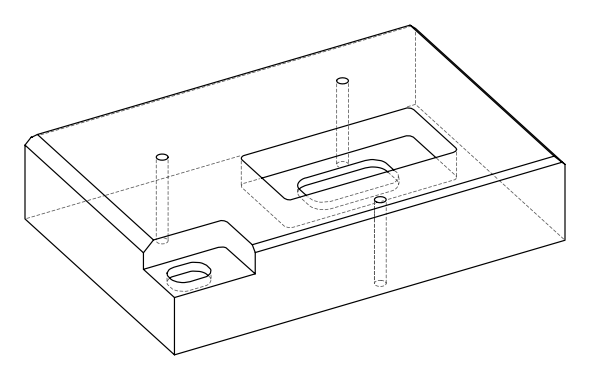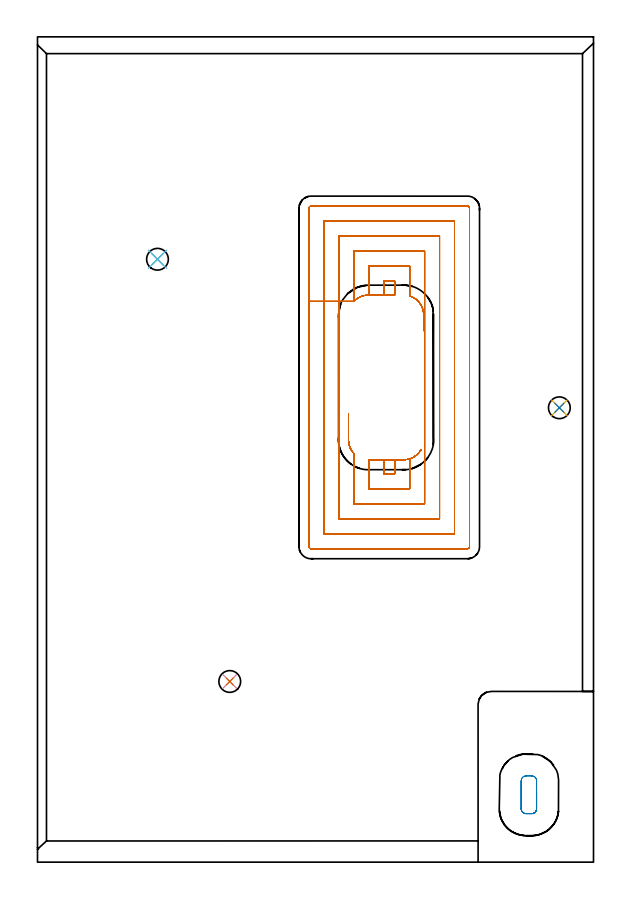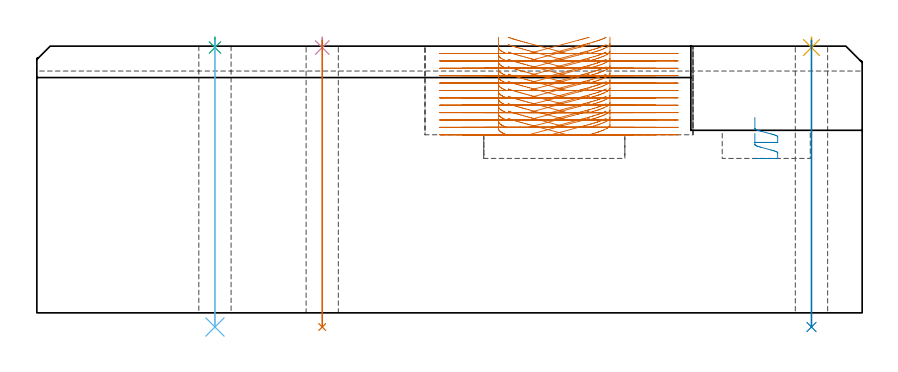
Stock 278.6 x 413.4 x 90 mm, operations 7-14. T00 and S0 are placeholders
(PLAN: 14 operations, 6 tool changes, 101 min)
(1 AREA_MILL | FG_CHAMFER_SURFACE | UGT0205_001 | 5.36 min | 5007 mm3)
(2 AREA_MILL_1 | FG_CHAMFER_SURFACE_1 | UGT0205_001 | 7.27 min | 12730 mm3)
(3 AREA_MILL_2 | FG_CHAMFER_SURFACE_2 | UGT0205_001 | 6.85 min | 9745 mm3)
(4 AREA_MILL_3 | FG_CHAMFER_SURFACE_3 | UGT0205_001 | 6.56 min | 4020 mm3)
(5 MILL_CORNER_NOTCH_RECTANGULAR | CORNER_NOTCH_RECTANGULAR | NXT0201_013 | Follow Part, ap 2.5, ae 75% | 20.86 min | 139707 mm3)
(6 MILL_RECTANGULAR_POCKET | POCKET_RECTANGULAR_STRAIGHT | UGT0201_105 | Follow Part, ap 5.5, ae 75% | 5.15 min | 159506 mm3)
(7 MILL_RECTANGULAR_POCKET_1 | POCKET_RECTANGULAR_STRAIGHT_1 | NXT0201_013 | Follow Part, ap 2.5, ae 75% | 47.19 min | 364197 mm3)
(8 MILL_RECTANGULAR_POCKET_2 | POCKET_RECTANGULAR_STRAIGHT_2 | UGT0201_105 | Follow Part, ap 5.5, ae 75% | 0.47 min | 10042 mm3)
(9 SPOT_DRILL | STEP1HOLE | NXT0321_9005460120000 | 0.03 min | 26 mm3)
(10 SPOT_DRILL_1 | STEP1HOLE_1 | NXT0321_9005460120000 | 0.03 min | 25 mm3)
(11 SPOT_DRILL_2 | STEP1HOLE_2 | NXT0321_9005460120000 | 0.03 min | 12 mm3)
(12 DRILL_THROUGH_HOLE_INTO_CENTER | STEP1HOLE | UGT0301_221 | 0.39 min | 8352 mm3)
(13 DRILL_THROUGH_HOLE_INTO_CENTER_1 | STEP1HOLE_1 | UGT0301_221 | 0.39 min | 8352 mm3)
(14 DRILL_THROUGH_HOLE_INTO_CENTER_2 | STEP1HOLE_2 | UGT0301_221 | 0.39 min | 8385 mm3)
(TOOL UGT0205_001 | Chamfer Mill 20 x 3 x 45 deg. | D20 FL50 Z2)
(TOOL NXT0201_013 | ENDMILL 10mm | D10 FL30 Z4)
(TOOL UGT0201_105 | End Mill 22 mm | D22 FL25 Z2)
(TOOL NXT0321_9005460120000 | NC Spot Drill, 142deg, 12mm, Carbide, Uncoated | D12 PA142 FL30 Z2)
(TOOL UGT0301_221 | Twist Drill 10.9 mm | D10.9 PA118 FL92 Z2)
(OP 7 MILL_RECTANGULAR_POCKET_1)
G17 G21 G94 G90
T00 M6
G54
G17 G0 G90 X192.133 Y206.653 S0 M3
G43 Z100. H0
Z93.
G94 G1 X191.712 Y205.976 Z92.786 F250.
X191.387 Y205.495 Z92.631
X191.199 Y205.252 Z92.548
X190.786 Y204.79 Z92.382
X190.318 Y204.315 Z92.204
X189.861 Y203.896 Z92.037
X189.58 Y203.67 Z91.941
X189.2 Y203.4 Z91.816
X189.092 Y203.331 Z91.782
X188.341 Y202.86 Z91.544
X187.998 Y202.661 Z91.438
X187.539 Y202.443 Z91.302
X186.459 Y202.04 Z90.993
X185.742 Y201.838 Z90.793
X185.008 Y201.704 Z90.593
X184.611 Y201.67 Z90.487
X183.976 Y201.605 Z90.315
X183.457 Y201.585 Z90.176
X182.77 Y201.599 Z89.992
X182.724 Y201.6 Z89.98
X173.5 Z87.508
Y194.5 F500.
X178.9
Y201.6
G0 X186.45 Y202.037 Z93.
G1 X185.742 Y201.838 Z92.803 F250.
X185.008 Y201.704 Z92.603
X184.611 Y201.67 Z92.496
X183.976 Y201.605 Z92.325
X183.457 Y201.585 Z92.186
X182.77 Y201.599 Z92.002
X182.724 Y201.6 Z91.99
X166. Y201.591 Z87.508
Y187. F500.
X186.4
Y202.031
G0 X159.051 Y281.435 Z93.
G1 X159.228 Y281.606 Z92.934 F250.
X159.381 Y281.739 Z92.88
X159.826 Y282.083 Z92.729
X160.606 Y282.582 Z92.481
X160.752 Y282.674 Z92.435
X161.073 Y282.863 Z92.335
X161.64 Y283.144 Z92.165
X162.068 Y283.309 Z92.042
X162.733 Y283.542 Z91.854
X163.352 Y283.734 Z91.68
X163.844 Y283.838 Z91.545
X164.626 Y283.947 Z91.334
X165.413 Y284.007 Z91.122
X178.9 Y284. Z87.508
Y291.1 F500.
X173.5
Y284.
G0 X193.4 Y266.217 Z93.
G1 X193.402 Y274.516 Z90.776 F250.
X193.37 Y274.851 Z90.686
X193.293 Y275.539 Z90.5
X193.211 Y276.086 Z90.352
X193.107 Y276.537 Z90.228
X192.931 Y277.099 Z90.07
X192.708 Y277.737 Z89.889
X192.486 Y278.285 Z89.731
X192.298 Y278.667 Z89.617
X191.512 Y279.929 Z89.219
X191.184 Y280.364 Z89.073
X190.663 Y280.926 Z88.867
X190.023 Y281.558 Z88.626
X189.513 Y281.982 Z88.448
X189.456 Y282.025 Z88.429
X189.054 Y282.293 Z88.3
X188.402 Y282.702 Z88.093
X187.859 Y283.004 Z87.927
X187.473 Y283.18 Z87.814
X186.801 Y283.425 Z87.622
X186.4 Y283.562 Z87.508
Y298.6 F500.
X166.
Y284.009
G0 X155.8 Y224.509 Z93.
G1 Y212.444 Z89.767 F250.
X155.785 Y211.673 Z89.56
X155.798 Y211.129 Z89.415
X155.854 Y210.531 Z89.254
X155.928 Y209.892 Z89.081
X156.02 Y209.355 Z88.935
X156.086 Y209.078 Z88.859
X156.112 Y208.985 Z88.833
X156.331 Y208.325 Z88.647
X156.57 Y207.653 Z88.456
X156.739 Y207.255 Z88.34
X156.883 Y206.968 Z88.254
X157.41 Y206.101 Z87.982
X157.778 Y205.546 Z87.803
X158.213 Y205.008 Z87.618
X158.5 Y204.715 Z87.508
Y179.5 F500.
X193.9
Y306.1
X158.5
Y280.888
X151.
Y172.
X201.4
Y313.6
X151.
Y280.888
X143.5
Y164.5
X208.9
Y321.1
X143.5
Y280.888
X136.
Y158.
G3 X137. Y157. R1.
G1 X215.4
G3 X216.4 Y158. R1.
G1 Y327.6
G3 X215.4 Y328.6 R1.
G1 X137.
G3 X136. Y327.6 R1.
G1 Y280.888
Y279.888
G0 X192.133 Y206.653 Z90.508
G1 X191.712 Y205.976 Z90.295 F250.
X191.387 Y205.495 Z90.139
X191.199 Y205.252 Z90.057
X190.786 Y204.79 Z89.891
X190.318 Y204.315 Z89.712
X189.861 Y203.896 Z89.546
X189.58 Y203.67 Z89.449
X189.199 Y203.4 Z89.324
X189.092 Y203.331 Z89.29
X188.341 Y202.86 Z89.053
X187.998 Y202.661 Z88.946
X187.207 Y202.308 Z88.714
X186.83 Y202.185 Z88.608
X186.459 Y202.04 Z88.501
X185.742 Y201.838 Z88.301
X185.008 Y201.704 Z88.102
X184.611 Y201.67 Z87.995
X183.976 Y201.605 Z87.824
X183.457 Y201.585 Z87.685
X182.724 Y201.6 Z87.488
X173.5 Z85.017
Y194.5 F500.
X178.9
Y201.6
G0 X186.45 Y202.037 Z90.508
G1 X185.742 Y201.838 Z90.311 F250.
X185.008 Y201.704 Z90.111
X184.611 Y201.67 Z90.005
X183.976 Y201.605 Z89.833
X183.457 Y201.585 Z89.694
X182.724 Y201.6 Z89.498
X166. Y201.591 Z85.017
Y187. F500.
X186.4
Y202.031
G0 X159.051 Y281.435 Z90.508
G1 X159.228 Y281.606 Z90.442 F250.
X159.381 Y281.739 Z90.388
X159.826 Y282.083 Z90.237
X160.606 Y282.582 Z89.989
X160.752 Y282.674 Z89.943
X161.073 Y282.863 Z89.843
X161.64 Y283.144 Z89.673
X162.068 Y283.309 Z89.551
X162.733 Y283.542 Z89.362
X163.352 Y283.734 Z89.188
X163.844 Y283.838 Z89.053
X164.719 Y283.956 Z88.817
X165.599 Y284.013 Z88.581
X166.102 Y284.008 Z88.446
X166.933 Y284. Z88.223
X178.9 Z85.017
Y291.1 F500.
X173.5
Y284.
G0 X193.4 Y266.217 Z90.508
G1 X193.402 Y274.516 Z88.284 F250.
X193.37 Y274.851 Z88.194
X193.293 Y275.539 Z88.009
X193.211 Y276.086 Z87.861
X193.107 Y276.537 Z87.737
X192.931 Y277.099 Z87.579
X192.708 Y277.737 Z87.398
X192.486 Y278.285 Z87.239
X192.298 Y278.667 Z87.125
X191.512 Y279.929 Z86.727
X191.184 Y280.364 Z86.581
X190.663 Y280.926 Z86.375
X190.023 Y281.558 Z86.134
X189.513 Y281.982 Z85.957
X189.456 Y282.025 Z85.938
X189.054 Y282.293 Z85.808
X188.402 Y282.702 Z85.602
X187.859 Y283.004 Z85.435
X187.473 Y283.18 Z85.322
X186.801 Y283.425 Z85.13
X186.4 Y283.562 Z85.017
Y298.6 F500.
X166.
Y284.009
G0 X155.8 Y224.509 Z90.508
G1 Y212.444 Z87.275 F250.
X155.785 Y211.673 Z87.069
X155.798 Y211.129 Z86.923
X155.854 Y210.531 Z86.762
X155.928 Y209.892 Z86.59
X156.02 Y209.355 Z86.444
X156.086 Y209.078 Z86.367
X156.112 Y208.985 Z86.342
X156.331 Y208.325 Z86.155
X156.57 Y207.653 Z85.964
X156.739 Y207.255 Z85.848
X156.883 Y206.968 Z85.762
X157.407 Y206.104 Z85.491
X157.778 Y205.546 Z85.312
X158.213 Y205.008 Z85.126
X158.5 Y204.715 Z85.017
Y179.5 F500.
X193.9
Y306.1
X158.5
Y280.888
X151.
Y172.
X201.4
Y313.6
X151.
Y280.888
X143.5
Y164.5
X208.9
Y321.1
X143.5
Y280.888
X136.
Y158.
G3 X137. Y157. R1.
G1 X215.4
G3 X216.4 Y158. R1.
G1 Y327.6
G3 X215.4 Y328.6 R1.
G1 X137.
G3 X136. Y327.6 R1.
G1 Y280.888
Y279.888
G0 X192.133 Y206.653 Z88.017
G1 X191.712 Y205.976 Z87.803 F250.
X191.387 Y205.495 Z87.647
X191.199 Y205.252 Z87.565
X190.786 Y204.79 Z87.399
X190.318 Y204.315 Z87.22
X189.861 Y203.896 Z87.054
X189.58 Y203.67 Z86.958
X189.199 Y203.4 Z86.833
X189.092 Y203.331 Z86.798
X188.341 Y202.86 Z86.561
X187.998 Y202.661 Z86.455
X187.207 Y202.308 Z86.223
X186.83 Y202.185 Z86.116
X186.459 Y202.04 Z86.01
X185.742 Y201.838 Z85.81
X185.008 Y201.704 Z85.61
X184.611 Y201.67 Z85.503
X183.976 Y201.605 Z85.332
X183.457 Y201.585 Z85.193
X182.724 Y201.6 Z84.997
X173.5 Z82.525
Y194.5 F500.
X178.9
Y201.6
G0 X186.45 Y202.037 Z88.017
G1 X185.742 Y201.838 Z87.819 F250.
X185.008 Y201.704 Z87.62
X184.611 Y201.67 Z87.513
X183.976 Y201.605 Z87.342
X183.457 Y201.585 Z87.203
X182.724 Y201.6 Z87.006
X166. Y201.591 Z82.525
Y187. F500.
X186.4
Y202.031
G0 X159.051 Y281.435 Z88.017
G1 X159.228 Y281.606 Z87.951 F250.
X159.381 Y281.739 Z87.896
X159.827 Y282.083 Z87.745
X160.54 Y282.541 Z87.518
X160.752 Y282.674 Z87.451
X161.073 Y282.863 Z87.351
X161.64 Y283.144 Z87.182
X162.068 Y283.309 Z87.059
X162.733 Y283.542 Z86.87
X163.352 Y283.734 Z86.697
X163.844 Y283.838 Z86.562
X164.719 Y283.956 Z86.325
X165.599 Y284.013 Z86.089
X166.102 Y284.008 Z85.954
X166.933 Y284. Z85.731
X178.9 Z82.525
Y291.1 F500.
X173.5
Y284.
G0 X193.4 Y266.217 Z88.017
G1 X193.402 Y274.516 Z85.793 F250.
X193.37 Y274.851 Z85.703
X193.293 Y275.539 Z85.517
X193.211 Y276.086 Z85.369
X193.107 Y276.537 Z85.245
X192.931 Y277.099 Z85.087
X192.708 Y277.737 Z84.906
X192.486 Y278.285 Z84.748
X192.298 Y278.667 Z84.634
X191.512 Y279.929 Z84.235
X191.184 Y280.364 Z84.089
X190.663 Y280.926 Z83.884
X190.023 Y281.558 Z83.643
X189.513 Y281.982 Z83.465
X189.456 Y282.025 Z83.446
X189.054 Y282.293 Z83.316
X188.402 Y282.702 Z83.11
X187.859 Y283.004 Z82.944
X187.473 Y283.18 Z82.83
X186.801 Y283.425 Z82.638
X186.4 Y283.562 Z82.525
Y298.6 F500.
X166.
Y284.009
G0 X155.8 Y224.51 Z88.017
G1 Y212.444 Z84.784 F250.
X155.785 Y211.673 Z84.577
X155.798 Y211.129 Z84.431
X155.854 Y210.531 Z84.27
X155.928 Y209.892 Z84.098
X156.02 Y209.355 Z83.952
X156.086 Y209.078 Z83.876
X156.112 Y208.985 Z83.85
X156.331 Y208.325 Z83.663
X156.57 Y207.653 Z83.472
X156.663 Y207.423 Z83.406
X156.738 Y207.259 Z83.357
X157.035 Y206.701 Z83.188
X157.147 Y206.519 Z83.131
X157.407 Y206.104 Z83.
X157.774 Y205.552 Z82.822
X158.214 Y205.007 Z82.634
X158.5 Y204.715 Z82.525
Y179.5 F500.
X193.9
Y306.1
X158.5
Y280.888
X151.
Y172.
X201.4
Y313.6
X151.
Y280.888
X143.5
Y164.5
X208.9
Y321.1
X143.5
Y280.888
X136.
Y158.
G3 X137. Y157. R1.
G1 X215.4
G3 X216.4 Y158. R1.
G1 Y327.6
G3 X215.4 Y328.6 R1.
G1 X137.
G3 X136. Y327.6 R1.
G1 Y280.888
Y279.888
G0 X192.133 Y206.653 Z85.525
G1 X191.712 Y205.976 Z85.311 F250.
X191.387 Y205.495 Z85.156
X191.199 Y205.252 Z85.073
X190.782 Y204.786 Z84.906
X190.321 Y204.319 Z84.73
X189.861 Y203.896 Z84.562
X189.582 Y203.671 Z84.467
X189.187 Y203.392 Z84.337
X189.092 Y203.331 Z84.307
X188.341 Y202.86 Z84.069
X187.995 Y202.66 Z83.962
X187.211 Y202.31 Z83.732
X186.83 Y202.185 Z83.625
X186.494 Y202.053 Z83.528
X186.146 Y201.953 Z83.431
X185.764 Y201.843 Z83.324
X185.008 Y201.704 Z83.118
X184.611 Y201.67 Z83.012
X183.976 Y201.605 Z82.84
X183.457 Y201.585 Z82.701
X182.724 Y201.6 Z82.505
X173.5 Z80.033
Y194.5 F500.
X178.9
Y201.6
G0 X186.449 Y202.041 Z85.525
G1 X186.146 Y201.953 Z85.441 F250.
X185.764 Y201.843 Z85.334
X185.008 Y201.704 Z85.128
X184.611 Y201.67 Z85.021
X183.976 Y201.605 Z84.85
X183.457 Y201.585 Z84.711
X182.724 Y201.6 Z84.515
X166. Y201.591 Z80.033
Y187. F500.
X186.4
Y202.031
G0 X159.051 Y281.435 Z85.525
G1 X159.228 Y281.606 Z85.459 F250.
X159.379 Y281.738 Z85.405
X159.832 Y282.086 Z85.252
X161.073 Y282.863 Z84.86
X161.64 Y283.144 Z84.69
X162.068 Y283.309 Z84.567
X162.733 Y283.542 Z84.379
X163.352 Y283.734 Z84.205
X163.819 Y283.833 Z84.077
X164.292 Y283.896 Z83.949
X164.791 Y283.963 Z83.814
X165.599 Y284.013 Z83.597
X166.102 Y284.008 Z83.463
X166.933 Y284. Z83.24
X178.9 Z80.033
Y291.1 F500.
X173.5
Y284.
G0 X193.4 Y266.217 Z85.525
G1 X193.402 Y274.516 Z83.301 F250.
X193.373 Y274.823 Z83.219
X193.292 Y275.541 Z83.025
X193.211 Y276.086 Z82.877
X193.107 Y276.537 Z82.753
X192.931 Y277.099 Z82.595
X192.708 Y277.737 Z82.414
X192.486 Y278.285 Z82.256
X192.301 Y278.662 Z82.143
X191.512 Y279.929 Z81.744
X191.187 Y280.36 Z81.599
X190.662 Y280.927 Z81.392
X190.025 Y281.556 Z81.152
X189.513 Y281.983 Z80.973
X189.47 Y282.014 Z80.959
X189.051 Y282.295 Z80.824
X188.402 Y282.702 Z80.618
X187.859 Y283.004 Z80.452
X187.473 Y283.18 Z80.339
X186.801 Y283.425 Z80.147
X186.4 Y283.562 Z80.033
Y298.6 F500.
X166.
Y284.009
G0 X155.8 Y224.51 Z85.525
G1 Y212.482 Z82.302 F250.
Y212.444 Z82.292
X155.785 Y211.673 Z82.085
X155.798 Y211.129 Z81.94
X155.854 Y210.531 Z81.779
X155.928 Y209.892 Z81.606
X156.02 Y209.355 Z81.46
X156.086 Y209.078 Z81.384
X156.107 Y209.002 Z81.363
X156.332 Y208.322 Z81.171
X156.57 Y207.653 Z80.981
X156.742 Y207.251 Z80.864
X156.923 Y206.895 Z80.757
X157.147 Y206.519 Z80.639
X157.389 Y206.133 Z80.517
X157.775 Y205.55 Z80.33
X158.214 Y205.007 Z80.143
X158.5 Y204.715 Z80.033
Y179.5 F500.
X193.9
Y306.1
X158.5
Y280.888
X151.
Y172.
X201.4
Y313.6
X151.
Y280.888
X143.5
Y164.5
X208.9
Y321.1
X143.5
Y280.888
X136.
Y158.
G3 X137. Y157. R1.
G1 X215.4
G3 X216.4 Y158. R1.
G1 Y327.6
G3 X215.4 Y328.6 R1.
G1 X137.
G3 X136. Y327.6 R1.
G1 Y280.888
Y279.888
G0 X192.134 Y206.654 Z83.033
G1 X191.712 Y205.976 Z82.819 F250.
X191.387 Y205.495 Z82.664
X191.199 Y205.252 Z82.582
X190.782 Y204.786 Z82.414
X190.321 Y204.319 Z82.238
X189.861 Y203.896 Z82.071
X189.582 Y203.671 Z81.975
X189.196 Y203.398 Z81.848
X188.986 Y203.264 Z81.781
X188.341 Y202.86 Z81.577
X187.979 Y202.654 Z81.466
X187.363 Y202.372 Z81.284
X186.453 Y202.044 Z81.025
X186.177 Y201.962 Z80.948
X185.795 Y201.85 Z80.841
X185.008 Y201.704 Z80.627
X184.611 Y201.67 Z80.52
X183.976 Y201.605 Z80.349
X183.457 Y201.585 Z80.21
X182.724 Y201.6 Z80.013
X173.5 Z77.542
Y194.5 F500.
X178.9
Y201.6
G0 X186.448 Y202.043 Z83.033
G1 X186.177 Y201.962 Z82.957 F250.
X185.795 Y201.85 Z82.851
X185.008 Y201.704 Z82.636
X184.611 Y201.67 Z82.53
X183.976 Y201.605 Z82.358
X183.457 Y201.585 Z82.219
X182.724 Y201.6 Z82.023
X166.91 Z77.785
X166. Y201.591 Z77.542
Y187. F500.
X186.4
Y202.033
G0 X159.051 Y281.435 Z83.033
G1 X159.228 Y281.606 Z82.967 F250.
X159.379 Y281.738 Z82.914
X159.831 Y282.086 Z82.761
X160.578 Y282.564 Z82.523
X160.752 Y282.674 Z82.468
X161.073 Y282.863 Z82.368
X161.64 Y283.144 Z82.198
X162.068 Y283.309 Z82.076
X162.733 Y283.542 Z81.887
X163.352 Y283.734 Z81.713
X163.819 Y283.833 Z81.585
X164.291 Y283.896 Z81.458
X164.79 Y283.963 Z81.323
X165.599 Y284.013 Z81.106
X166.102 Y284.008 Z80.971
X166.933 Y284. Z80.748
X178.9 Z77.542
Y291.1 F500.
X173.5
Y284.
G0 X193.4 Y266.217 Z83.033
G1 X193.402 Y274.516 Z80.809 F250.
X193.373 Y274.823 Z80.727
X193.292 Y275.541 Z80.533
X193.211 Y276.086 Z80.386
X193.107 Y276.537 Z80.262
X192.931 Y277.099 Z80.104
X192.708 Y277.737 Z79.923
X192.486 Y278.285 Z79.764
X192.301 Y278.662 Z79.652
X191.512 Y279.929 Z79.252
X191.187 Y280.36 Z79.107
X190.662 Y280.927 Z78.9
X190.025 Y281.556 Z78.66
X189.513 Y281.983 Z78.482
X189.47 Y282.014 Z78.467
X189.051 Y282.295 Z78.332
X188.413 Y282.695 Z78.13
X187.857 Y283.004 Z77.96
X187.818 Y283.022 Z77.948
X187.483 Y283.176 Z77.85
X186.799 Y283.426 Z77.654
X186.4 Y283.562 Z77.542
Y298.6 F500.
X166.
Y284.009
G0 X155.8 Y224.51 Z83.033
G1 Y212.502 Z79.816 F250.
Y212.444 Z79.8
X155.785 Y211.673 Z79.594
X155.798 Y211.129 Z79.448
X155.854 Y210.531 Z79.287
X155.928 Y209.892 Z79.115
X156.02 Y209.355 Z78.969
X156.086 Y209.078 Z78.892
X156.107 Y209.002 Z78.871
X156.332 Y208.322 Z78.679
X156.57 Y207.653 Z78.489
X156.742 Y207.251 Z78.372
X157.148 Y206.498 Z78.143
X157.389 Y206.133 Z78.025
X157.779 Y205.545 Z77.836
X158.207 Y205.015 Z77.654
X158.5 Y204.716 Z77.542
Y179.5 F500.
X193.9
Y306.1
X158.5
Y280.888
X151.
Y172.
X201.4
Y313.6
X151.
Y280.888
X143.5
Y164.5
X208.9
Y321.1
X143.5
Y280.888
X136.
Y158.
G3 X137. Y157. R1.
G1 X215.4
G3 X216.4 Y158. R1.
G1 Y327.6
G3 X215.4 Y328.6 R1.
G1 X137.
G3 X136. Y327.6 R1.
G1 Y280.888
Y279.888
G0 X192.134 Y206.654 Z80.542
G1 X191.712 Y205.976 Z80.328 F250.
X191.387 Y205.495 Z80.172
X191.199 Y205.252 Z80.09
X190.786 Y204.79 Z79.924
X190.318 Y204.315 Z79.745
X189.861 Y203.896 Z79.579
X189.58 Y203.67 Z79.482
X189.207 Y203.405 Z79.36
X188.986 Y203.264 Z79.29
X188.341 Y202.86 Z79.086
X187.979 Y202.654 Z78.974
X187.336 Y202.361 Z78.785
X186.453 Y202.044 Z78.533
X186.177 Y201.962 Z78.456
X185.795 Y201.85 Z78.349
X185.008 Y201.704 Z78.135
X184.611 Y201.67 Z78.028
X183.976 Y201.605 Z77.857
X183.457 Y201.585 Z77.718
X182.724 Y201.6 Z77.522
X173.5 Z75.05
Y194.5 F500.
X178.9
Y201.6
G0 X186.448 Y202.043 Z80.542
G1 X186.177 Y201.962 Z80.466 F250.
X185.795 Y201.85 Z80.359
X185.008 Y201.704 Z80.145
X184.611 Y201.67 Z80.038
X183.976 Y201.605 Z79.867
X183.457 Y201.585 Z79.728
X182.724 Y201.6 Z79.531
X166.91 Z75.294
X166. Y201.591 Z75.05
Y187. F500.
X186.4
Y202.033
G0 X159.051 Y281.435 Z80.542
G1 X159.228 Y281.606 Z80.476 F250.
X159.381 Y281.739 Z80.421
X159.826 Y282.083 Z80.271
X160.633 Y282.599 Z80.014
X160.751 Y282.674 Z79.977
X161.073 Y282.863 Z79.876
X161.64 Y283.144 Z79.707
X162.068 Y283.309 Z79.584
X162.733 Y283.542 Z79.395
X163.352 Y283.734 Z79.222
X163.844 Y283.838 Z79.087
X164.719 Y283.956 Z78.85
X165.599 Y284.013 Z78.614
X166.102 Y284.008 Z78.479
X166.933 Y284. Z78.257
X178.9 Z75.05
Y291.1 F500.
X173.5
Y284.
G0 X193.4 Y266.217 Z80.542
G1 X193.402 Y274.516 Z78.318 F250.
X193.37 Y274.851 Z78.228
X193.293 Y275.539 Z78.042
X193.211 Y276.086 Z77.894
X193.107 Y276.537 Z77.77
X192.931 Y277.099 Z77.612
X192.708 Y277.737 Z77.431
X192.486 Y278.285 Z77.273
X192.298 Y278.667 Z77.159
X191.512 Y279.929 Z76.76
X191.184 Y280.364 Z76.614
X190.663 Y280.926 Z76.409
X190.023 Y281.558 Z76.168
X189.513 Y281.982 Z75.99
X189.456 Y282.025 Z75.971
X189.054 Y282.293 Z75.841
X188.413 Y282.695 Z75.639
X187.857 Y283.004 Z75.468
X187.818 Y283.022 Z75.457
X187.483 Y283.176 Z75.358
X186.799 Y283.426 Z75.163
X186.4 Y283.562 Z75.05
Y298.6 F500.
X166.
Y284.009
G0 X155.8 Y224.51 Z80.542
G1 Y212.444 Z77.308 F250.
X155.785 Y211.673 Z77.102
X155.798 Y211.129 Z76.956
X155.854 Y210.531 Z76.795
X155.928 Y209.892 Z76.623
X156.02 Y209.355 Z76.477
X156.086 Y209.078 Z76.4
X156.112 Y208.985 Z76.375
X156.331 Y208.325 Z76.188
X156.57 Y207.653 Z75.997
X156.741 Y207.252 Z75.88
X156.899 Y206.939 Z75.787
X157.409 Y206.102 Z75.524
X157.778 Y205.546 Z75.345
X158.207 Y205.015 Z75.162
X158.5 Y204.716 Z75.05
Y179.5 F500.
X193.9
Y306.1
X158.5
Y280.888
X151.
Y172.
X201.4
Y313.6
X151.
Y280.888
X143.5
Y164.5
X208.9
Y321.1
X143.5
Y280.888
X136.
Y158.
G3 X137. Y157. R1.
G1 X215.4
G3 X216.4 Y158. R1.
G1 Y327.6
G3 X215.4 Y328.6 R1.
G1 X137.
G3 X136. Y327.6 R1.
G1 Y280.888
Y279.888
G0 X192.133 Y206.653 Z78.05
G1 X191.712 Y205.976 Z77.836 F250.
X191.387 Y205.495 Z77.681
X191.199 Y205.252 Z77.598
X190.786 Y204.79 Z77.432
X190.318 Y204.315 Z77.254
X189.861 Y203.896 Z77.087
X189.58 Y203.67 Z76.991
X189.199 Y203.4 Z76.866
X189.092 Y203.331 Z76.832
X188.341 Y202.86 Z76.594
X187.998 Y202.661 Z76.488
X187.207 Y202.308 Z76.256
X186.83 Y202.185 Z76.15
X186.459 Y202.04 Z76.043
X185.742 Y201.838 Z75.843
X185.008 Y201.704 Z75.643
X184.611 Y201.67 Z75.537
X183.976 Y201.605 Z75.365
X183.457 Y201.585 Z75.226
X182.724 Y201.6 Z75.03
X173.5 Z72.558
Y194.5 F500.
X178.9
Y201.6
G0 X186.45 Y202.037 Z78.05
G1 X185.742 Y201.838 Z77.853 F250.
X185.008 Y201.704 Z77.653
X184.611 Y201.67 Z77.546
X183.976 Y201.605 Z77.375
X183.457 Y201.585 Z77.236
X182.724 Y201.6 Z77.04
X166. Y201.591 Z72.558
Y187. F500.
X186.4
Y202.031
G0 X159.051 Y281.435 Z78.05
G1 X159.228 Y281.606 Z77.984 F250.
X159.381 Y281.739 Z77.93
X159.826 Y282.083 Z77.779
X160.631 Y282.598 Z77.523
X160.752 Y282.674 Z77.485
X161.073 Y282.863 Z77.385
X161.64 Y283.144 Z77.215
X162.068 Y283.309 Z77.092
X162.733 Y283.542 Z76.904
X163.352 Y283.734 Z76.73
X163.844 Y283.838 Z76.595
X164.719 Y283.956 Z76.359
X165.599 Y284.013 Z76.122
X166.102 Y284.008 Z75.988
X166.933 Y284. Z75.765
X178.9 Z72.558
Y291.1 F500.
X173.5
Y284.
G0 X193.4 Y266.217 Z78.05
G1 X193.402 Y274.516 Z75.826 F250.
X193.37 Y274.851 Z75.736
X193.293 Y275.539 Z75.55
X193.211 Y276.086 Z75.402
X193.107 Y276.537 Z75.278
X192.931 Y277.099 Z75.12
X192.708 Y277.737 Z74.939
X192.486 Y278.285 Z74.781
X192.298 Y278.667 Z74.667
X191.512 Y279.929 Z74.269
X191.184 Y280.364 Z74.123
X190.663 Y280.926 Z73.917
X190.023 Y281.558 Z73.676
X189.513 Y281.982 Z73.499
X189.456 Y282.025 Z73.479
X189.054 Y282.293 Z73.35
X188.402 Y282.702 Z73.144
X187.859 Y283.004 Z72.977
X187.473 Y283.18 Z72.864
X186.801 Y283.425 Z72.672
X186.4 Y283.562 Z72.558
Y298.6 F500.
X166.
Y284.009
G0 X155.8 Y224.51 Z78.05
G1 Y212.444 Z74.817 F250.
X155.785 Y211.673 Z74.61
X155.798 Y211.129 Z74.465
X155.854 Y210.531 Z74.304
X155.928 Y209.892 Z74.131
X156.02 Y209.355 Z73.985
X156.086 Y209.078 Z73.909
X156.112 Y208.985 Z73.883
X156.331 Y208.325 Z73.697
X156.57 Y207.653 Z73.506
X156.663 Y207.423 Z73.439
X156.738 Y207.259 Z73.391
X157.035 Y206.701 Z73.222
X157.147 Y206.519 Z73.164
X157.407 Y206.104 Z73.033
X157.778 Y205.546 Z72.853
X158.213 Y205.008 Z72.668
X158.5 Y204.715 Z72.558
Y179.5 F500.
X193.9
Y306.1
X158.5
Y280.888
X151.
Y172.
X201.4
Y313.6
X151.
Y280.888
X143.5
Y164.5
X208.9
Y321.1
X143.5
Y280.888
X136.
Y158.
G3 X137. Y157. R1.
G1 X215.4
G3 X216.4 Y158. R1.
G1 Y327.6
G3 X215.4 Y328.6 R1.
G1 X137.
G3 X136. Y327.6 R1.
G1 Y280.888
Y279.888
G0 X192.133 Y206.653 Z75.558
G1 X191.712 Y205.976 Z75.345 F250.
X191.387 Y205.495 Z75.189
X191.199 Y205.252 Z75.107
X190.786 Y204.79 Z74.941
X190.318 Y204.315 Z74.762
X189.861 Y203.896 Z74.596
X189.58 Y203.67 Z74.499
X189.199 Y203.4 Z74.374
X189.092 Y203.331 Z74.34
X188.341 Y202.86 Z74.103
X187.998 Y202.661 Z73.996
X187.207 Y202.308 Z73.764
X186.83 Y202.185 Z73.658
X186.459 Y202.04 Z73.551
X185.742 Y201.838 Z73.351
X185.008 Y201.704 Z73.152
X184.611 Y201.67 Z73.045
X183.976 Y201.605 Z72.874
X183.457 Y201.585 Z72.735
X182.724 Y201.6 Z72.538
X173.5 Z70.067
Y194.5 F500.
X178.9
Y201.6
G0 X186.45 Y202.037 Z75.558
G1 X185.742 Y201.838 Z75.361 F250.
X185.008 Y201.704 Z75.161
X184.611 Y201.67 Z75.055
X183.976 Y201.605 Z74.883
X183.457 Y201.585 Z74.744
X182.724 Y201.6 Z74.548
X166. Y201.591 Z70.067
Y187. F500.
X186.4
Y202.031
G0 X159.051 Y281.435 Z75.558
G1 X159.228 Y281.606 Z75.492 F250.
X159.381 Y281.739 Z75.438
X159.827 Y282.083 Z75.287
X160.54 Y282.541 Z75.06
X160.752 Y282.674 Z74.993
X161.073 Y282.863 Z74.893
X161.64 Y283.144 Z74.724
X162.068 Y283.309 Z74.601
X162.733 Y283.542 Z74.412
X163.352 Y283.734 Z74.238
X163.844 Y283.838 Z74.104
X164.719 Y283.956 Z73.867
X165.599 Y284.013 Z73.631
X166.102 Y284.008 Z73.496
X166.933 Y284. Z73.273
X178.9 Z70.067
Y291.1 F500.
X173.5
Y284.
G0 X193.4 Y266.217 Z75.558
G1 X193.402 Y274.516 Z73.335 F250.
X193.37 Y274.851 Z73.244
X193.293 Y275.539 Z73.059
X193.211 Y276.086 Z72.911
X193.107 Y276.537 Z72.787
X192.931 Y277.099 Z72.629
X192.708 Y277.737 Z72.448
X192.486 Y278.285 Z72.289
X192.298 Y278.667 Z72.175
X191.512 Y279.929 Z71.777
X191.184 Y280.364 Z71.631
X190.663 Y280.926 Z71.425
X190.023 Y281.558 Z71.184
X189.513 Y281.982 Z71.007
X189.456 Y282.025 Z70.988
X189.054 Y282.293 Z70.858
X188.402 Y282.702 Z70.652
X187.859 Y283.004 Z70.485
X187.473 Y283.18 Z70.372
X186.801 Y283.425 Z70.18
X186.4 Y283.562 Z70.067
Y298.6 F500.
X166.
Y284.009
G0 X155.8 Y224.51 Z75.558
G1 Y212.444 Z72.325 F250.
X155.785 Y211.673 Z72.119
X155.798 Y211.129 Z71.973
X155.854 Y210.531 Z71.812
X155.928 Y209.892 Z71.64
X156.02 Y209.355 Z71.494
X156.086 Y209.078 Z71.417
X156.112 Y208.985 Z71.392
X156.331 Y208.325 Z71.205
X156.57 Y207.653 Z71.014
X156.663 Y207.423 Z70.947
X156.738 Y207.259 Z70.899
X157.035 Y206.701 Z70.73
X157.147 Y206.519 Z70.673
X157.407 Y206.104 Z70.541
X157.774 Y205.552 Z70.364
X158.214 Y205.007 Z70.176
X158.5 Y204.715 Z70.067
Y179.5 F500.
X193.9
Y306.1
X158.5
Y280.888
X151.
Y172.
X201.4
Y313.6
X151.
Y280.888
X143.5
Y164.5
X208.9
Y321.1
X143.5
Y280.888
X136.
Y158.
G3 X137. Y157. R1.
G1 X215.4
G3 X216.4 Y158. R1.
G1 Y327.6
G3 X215.4 Y328.6 R1.
G1 X137.
G3 X136. Y327.6 R1.
G1 Y280.888
Y279.888
G0 X159.051 Y281.435 Z73.067
G1 X159.228 Y281.606 Z73.001 F250.
X159.381 Y281.739 Z72.946
X159.827 Y282.083 Z72.795
X160.54 Y282.541 Z72.568
X160.752 Y282.674 Z72.501
X161.073 Y282.863 Z72.401
X161.64 Y283.144 Z72.232
X162.068 Y283.309 Z72.109
X162.733 Y283.542 Z71.92
X163.352 Y283.734 Z71.747
X163.819 Y283.833 Z71.619
X164.292 Y283.896 Z71.491
X164.791 Y283.963 Z71.356
X165.599 Y284.013 Z71.139
X166.102 Y284.008 Z71.004
X166.933 Y284. Z70.782
X178.9 Z67.575
Y291.1 F500.
X173.5
Y284.
G0 X193.4 Y266.217 Z73.067
G1 X193.402 Y274.516 Z70.843 F250.
X193.375 Y274.801 Z70.766
X193.292 Y275.542 Z70.566
X193.211 Y276.086 Z70.419
X193.107 Y276.537 Z70.295
X192.931 Y277.099 Z70.137
X192.708 Y277.737 Z69.956
X192.486 Y278.285 Z69.798
X192.298 Y278.667 Z69.684
X191.512 Y279.929 Z69.285
X191.184 Y280.364 Z69.139
X190.663 Y280.926 Z68.934
X190.026 Y281.554 Z68.694
X189.512 Y281.983 Z68.515
X189.456 Y282.025 Z68.496
X189.054 Y282.293 Z68.366
X188.402 Y282.702 Z68.16
X187.859 Y283.004 Z67.994
X187.473 Y283.18 Z67.88
X186.801 Y283.425 Z67.689
X186.4 Y283.562 Z67.575
Y298.6 F500.
X166.
Y284.009
G0 X192.133 Y206.653 Z73.067
G1 X191.712 Y205.976 Z72.853 F250.
X191.387 Y205.495 Z72.697
X191.199 Y205.252 Z72.615
X190.779 Y204.784 Z72.447
X190.323 Y204.322 Z72.273
X189.861 Y203.896 Z72.104
X189.58 Y203.67 Z72.008
X189.199 Y203.4 Z71.883
X189.092 Y203.331 Z71.848
X188.341 Y202.86 Z71.611
X187.998 Y202.661 Z71.505
X187.207 Y202.308 Z71.273
X186.83 Y202.185 Z71.166
X186.459 Y202.04 Z71.06
X185.742 Y201.838 Z70.86
X185.008 Y201.704 Z70.66
X184.611 Y201.67 Z70.553
X183.976 Y201.605 Z70.382
X183.457 Y201.585 Z70.243
X182.724 Y201.6 Z70.047
X173.5 Z67.575
Y194.5 F500.
X178.9
Y201.6
G0 X186.45 Y202.037 Z73.067
G1 X185.742 Y201.838 Z72.869 F250.
X185.008 Y201.704 Z72.67
X184.611 Y201.67 Z72.563
X183.976 Y201.605 Z72.392
X183.457 Y201.585 Z72.253
X182.724 Y201.6 Z72.056
X166. Y201.591 Z67.575
Y187. F500.
X186.4
Y202.031
G0 X155.8 Y224.51 Z73.067
G1 Y212.444 Z69.834 F250.
X155.785 Y211.673 Z69.627
X155.798 Y211.129 Z69.481
X155.854 Y210.531 Z69.32
X155.928 Y209.892 Z69.148
X156.02 Y209.355 Z69.002
X156.086 Y209.078 Z68.926
X156.112 Y208.985 Z68.9
X156.331 Y208.325 Z68.713
X156.57 Y207.653 Z68.522
X156.663 Y207.423 Z68.456
X156.738 Y207.259 Z68.408
X157.035 Y206.701 Z68.238
X157.147 Y206.519 Z68.181
X157.407 Y206.104 Z68.05
X157.774 Y205.552 Z67.872
X158.214 Y205.007 Z67.684
X158.5 Y204.715 Z67.575
Y179.5 F500.
X193.9
Y306.1
X158.5
Y280.887
X151.
Y172.
X201.4
Y313.6
X151.
Y280.887
X143.5
Y164.5
X208.9
Y321.1
X143.5
Y280.887
X136.
Y158.
G3 X137. Y157. R1.
G1 X215.4
G3 X216.4 Y158. R1.
G1 Y327.6
G3 X215.4 Y328.6 R1.
G1 X137.
G3 X136. Y327.6 R1.
G1 Y280.887
Y279.887
G0 X192.134 Y206.654 Z70.575
G1 X191.712 Y205.976 Z70.361 F250.
X191.387 Y205.495 Z70.206
X191.199 Y205.252 Z70.123
X190.779 Y204.784 Z69.955
X190.323 Y204.322 Z69.781
X189.861 Y203.896 Z69.612
X189.58 Y203.67 Z69.516
X189.204 Y203.403 Z69.392
X189.034 Y203.294 Z69.338
X188.225 Y202.794 Z69.083
X187.873 Y202.599 Z68.975
X187.535 Y202.442 Z68.876
X186.478 Y202.051 Z68.574
X186.179 Y201.963 Z68.49
X185.797 Y201.851 Z68.383
X185.008 Y201.704 Z68.168
X183.976 Y201.605 Z67.89
X183.457 Y201.585 Z67.751
X182.724 Y201.6 Z67.555
X182.671 Z67.541
X173.5 Z65.083
Y194.5 F500.
X178.9
Y201.6
G0 X186.448 Y202.043 Z70.575
G1 X186.179 Y201.963 Z70.5 F250.
X185.797 Y201.851 Z70.393
X185.008 Y201.704 Z70.178
X183.976 Y201.605 Z69.9
X183.457 Y201.585 Z69.761
X182.724 Y201.6 Z69.565
X182.671 Z69.55
X166. Y201.591 Z65.083
Y187. F500.
X186.4
Y202.032
G0 X159.051 Y281.435 Z70.575
G1 X159.228 Y281.606 Z70.509 F250.
X159.381 Y281.739 Z70.455
X159.827 Y282.083 Z70.304
X160.561 Y282.554 Z70.07
X160.752 Y282.674 Z70.01
X161.073 Y282.863 Z69.91
X161.64 Y283.144 Z69.74
X162.068 Y283.309 Z69.617
X162.731 Y283.541 Z69.429
X163.359 Y283.735 Z69.253
X163.822 Y283.833 Z69.126
X164.292 Y283.896 Z68.999
X164.79 Y283.963 Z68.865
X165.599 Y284.013 Z68.647
X166.102 Y284.008 Z68.513
X166.933 Y284. Z68.29
X178.9 Z65.083
Y291.1 F500.
X173.5
Y284.
G0 X193.4 Y266.217 Z70.575
G1 X193.403 Y274.494 Z68.357 F250.
X193.374 Y274.812 Z68.272
X193.292 Y275.542 Z68.075
X193.211 Y276.086 Z67.927
X193.107 Y276.537 Z67.803
X192.931 Y277.099 Z67.645
X192.708 Y277.737 Z67.464
X192.486 Y278.285 Z67.306
X192.298 Y278.667 Z67.192
X191.51 Y279.931 Z66.793
X191.184 Y280.364 Z66.648
X190.663 Y280.926 Z66.442
X190.026 Y281.554 Z66.203
X189.512 Y281.983 Z66.023
X189.456 Y282.025 Z66.004
X189.054 Y282.293 Z65.875
X188.408 Y282.699 Z65.67
X187.858 Y283.004 Z65.502
X187.479 Y283.178 Z65.39
X186.8 Y283.426 Z65.196
X186.4 Y283.562 Z65.083
Y298.6 F500.
X166.
Y284.009
G0 X155.8 Y224.51 Z70.575
G1 Y212.444 Z67.342 F250.
X155.785 Y211.673 Z67.135
X155.798 Y211.129 Z66.99
X155.854 Y210.531 Z66.829
X155.928 Y209.892 Z66.656
X156.02 Y209.355 Z66.51
X156.086 Y209.078 Z66.434
X156.112 Y208.985 Z66.408
X156.331 Y208.325 Z66.222
X156.57 Y207.653 Z66.031
X156.742 Y207.25 Z65.913
X156.908 Y206.922 Z65.815
X157.147 Y206.519 Z65.689
X157.408 Y206.103 Z65.558
X157.777 Y205.548 Z65.379
X158.21 Y205.012 Z65.194
X158.5 Y204.716 Z65.083
Y179.5 F500.
X193.9
Y306.1
X158.5
Y280.887
X151.
Y172.
X201.4
Y313.6
X151.
Y280.887
X143.5
Y164.5
X208.9
Y321.1
X143.5
Y280.887
X136.
Y158.
G3 X137. Y157. R1.
G1 X215.4
G3 X216.4 Y158. R1.
G1 Y327.6
G3 X215.4 Y328.6 R1.
G1 X137.
G3 X136. Y327.6 R1.
G1 Y280.887
Y279.887
G0 X192.134 Y206.654 Z68.083
G1 X191.712 Y205.976 Z67.87 F250.
X191.387 Y205.495 Z67.714
X191.199 Y205.252 Z67.632
X190.786 Y204.79 Z67.465
X190.318 Y204.315 Z67.287
X189.861 Y203.896 Z67.121
X189.58 Y203.67 Z67.024
X189.204 Y203.403 Z66.901
X189.034 Y203.294 Z66.847
X188.225 Y202.794 Z66.592
X187.873 Y202.599 Z66.484
X187.535 Y202.442 Z66.384
X186.478 Y202.051 Z66.082
X186.179 Y201.963 Z65.998
X185.797 Y201.851 Z65.892
X185.008 Y201.704 Z65.677
X183.976 Y201.605 Z65.399
X183.457 Y201.585 Z65.26
X182.724 Y201.6 Z65.063
X182.671 Z65.049
X173.5 Z62.592
Y194.5 F500.
X178.9
Y201.6
G0 X186.448 Y202.043 Z68.083
G1 X186.179 Y201.963 Z68.008 F250.
X185.797 Y201.851 Z67.901
X185.008 Y201.704 Z67.686
X183.976 Y201.605 Z67.408
X183.457 Y201.585 Z67.269
X182.724 Y201.6 Z67.073
X182.671 Z67.059
X166. Y201.591 Z62.592
Y187. F500.
X186.4
Y202.032
G0 X159.051 Y281.435 Z68.083
G1 X159.228 Y281.606 Z68.017 F250.
X159.381 Y281.739 Z67.963
X159.826 Y282.083 Z67.812
X160.616 Y282.588 Z67.561
X160.751 Y282.674 Z67.518
X161.073 Y282.863 Z67.418
X161.64 Y283.144 Z67.249
X162.068 Y283.309 Z67.126
X162.731 Y283.541 Z66.938
X163.359 Y283.735 Z66.761
X163.821 Y283.833 Z66.635
X164.29 Y283.896 Z66.508
X164.788 Y283.963 Z66.373
X165.599 Y284.013 Z66.156
X166.102 Y284.008 Z66.021
X166.933 Y284. Z65.798
X178.9 Z62.592
Y291.1 F500.
X173.5
Y284.
G0 X193.4 Y266.217 Z68.083
G1 X193.403 Y274.494 Z65.866 F250.
X193.37 Y274.856 Z65.768
X193.293 Y275.539 Z65.584
X193.211 Y276.086 Z65.436
X193.107 Y276.537 Z65.312
X192.931 Y277.099 Z65.154
X192.708 Y277.737 Z64.973
X192.486 Y278.285 Z64.814
X192.298 Y278.667 Z64.7
X191.51 Y279.931 Z64.301
X191.184 Y280.364 Z64.156
X190.663 Y280.926 Z63.95
X190.023 Y281.558 Z63.71
X189.513 Y281.982 Z63.532
X189.456 Y282.025 Z63.513
X189.054 Y282.293 Z63.383
X188.408 Y282.699 Z63.179
X187.858 Y283.004 Z63.01
X187.479 Y283.178 Z62.898
X186.8 Y283.426 Z62.705
X186.4 Y283.562 Z62.592
Y298.6 F500.
X166.
Y284.009
G0 X155.8 Y224.51 Z68.083
G1 Y212.444 Z64.85 F250.
X155.785 Y211.673 Z64.644
X155.798 Y211.129 Z64.498
X155.854 Y210.531 Z64.337
X155.928 Y209.892 Z64.165
X156.02 Y209.355 Z64.019
X156.086 Y209.078 Z63.942
X156.112 Y208.985 Z63.917
X156.331 Y208.325 Z63.73
X156.57 Y207.653 Z63.539
X156.742 Y207.25 Z63.421
X156.908 Y206.922 Z63.323
X157.147 Y206.519 Z63.198
X157.408 Y206.103 Z63.066
X157.778 Y205.546 Z62.887
X158.21 Y205.012 Z62.703
X158.5 Y204.716 Z62.592
Y179.5 F500.
X193.9
Y306.1
X158.5
Y280.888
X151.
Y172.
X201.4
Y313.6
X151.
Y280.888
X143.5
Y164.5
X208.9
Y321.1
X143.5
Y280.888
X136.
Y158.
G3 X137. Y157. R1.
G1 X215.4
G3 X216.4 Y158. R1.
G1 Y327.6
G3 X215.4 Y328.6 R1.
G1 X137.
G3 X136. Y327.6 R1.
G1 Y280.888
Y279.888
G0 X192.133 Y206.653 Z65.592
G1 X191.712 Y205.976 Z65.378 F250.
X191.387 Y205.495 Z65.223
X191.199 Y205.252 Z65.14
X190.786 Y204.79 Z64.974
X190.318 Y204.315 Z64.795
X189.861 Y203.896 Z64.629
X189.58 Y203.67 Z64.533
X189.199 Y203.4 Z64.408
X189.092 Y203.331 Z64.373
X188.341 Y202.86 Z64.136
X187.998 Y202.661 Z64.03
X187.207 Y202.308 Z63.798
X186.83 Y202.185 Z63.691
X186.459 Y202.04 Z63.585
X185.742 Y201.838 Z63.385
X185.008 Y201.704 Z63.185
X184.611 Y201.67 Z63.078
X183.976 Y201.605 Z62.907
X183.457 Y201.585 Z62.768
X182.724 Y201.6 Z62.572
X173.5 Z60.1
Y194.5 F500.
X178.9
Y201.6
G0 X186.45 Y202.037 Z65.592
G1 X185.742 Y201.838 Z65.394 F250.
X185.008 Y201.704 Z65.195
X184.611 Y201.67 Z65.088
X183.976 Y201.605 Z64.917
X183.457 Y201.585 Z64.778
X182.724 Y201.6 Z64.581
X166. Y201.591 Z60.1
Y187. F500.
X186.4
Y202.031
G0 X159.051 Y281.435 Z65.592
G1 X159.228 Y281.606 Z65.526 F250.
X159.381 Y281.739 Z65.472
X159.826 Y282.083 Z65.321
X160.615 Y282.588 Z65.07
X160.752 Y282.674 Z65.027
X161.073 Y282.863 Z64.927
X161.64 Y283.144 Z64.757
X162.068 Y283.309 Z64.634
X162.733 Y283.542 Z64.445
X163.352 Y283.734 Z64.272
X163.844 Y283.838 Z64.137
X164.719 Y283.956 Z63.9
X165.599 Y284.013 Z63.664
X166.102 Y284.008 Z63.529
X166.933 Y284. Z63.307
X178.9 Z60.1
Y291.1 F500.
X173.5
Y284.
G0 X193.4 Y266.217 Z65.592
G1 X193.402 Y274.516 Z63.368 F250.
X193.37 Y274.851 Z63.278
X193.293 Y275.539 Z63.092
X193.211 Y276.086 Z62.944
X193.107 Y276.537 Z62.82
X192.931 Y277.099 Z62.662
X192.708 Y277.737 Z62.481
X192.486 Y278.285 Z62.323
X192.298 Y278.667 Z62.209
X191.512 Y279.929 Z61.81
X191.184 Y280.364 Z61.664
X190.663 Y280.926 Z61.459
X190.023 Y281.558 Z61.218
X189.513 Y281.982 Z61.04
X189.456 Y282.025 Z61.021
X189.054 Y282.293 Z60.891
X188.402 Y282.702 Z60.685
X187.859 Y283.004 Z60.519
X187.473 Y283.18 Z60.405
X186.801 Y283.425 Z60.214
X186.4 Y283.562 Z60.1
Y298.6 F500.
X166.
Y284.009
G0 X155.8 Y224.51 Z65.592
G1 Y212.444 Z62.359 F250.
X155.785 Y211.673 Z62.152
X155.798 Y211.129 Z62.006
X155.854 Y210.531 Z61.845
X155.928 Y209.892 Z61.673
X156.02 Y209.355 Z61.527
X156.086 Y209.078 Z61.451
X156.112 Y208.985 Z61.425
X156.331 Y208.325 Z61.239
X156.57 Y207.653 Z61.047
X156.663 Y207.423 Z60.981
X156.738 Y207.259 Z60.933
X157.035 Y206.701 Z60.763
X157.147 Y206.519 Z60.706
X157.407 Y206.104 Z60.575
X157.778 Y205.546 Z60.395
X158.213 Y205.008 Z60.21
X158.5 Y204.715 Z60.1
Y179.5 F500.
X193.9
Y306.1
X158.5
Y280.888
X151.
Y172.
X201.4
Y313.6
X151.
Y280.888
X143.5
Y164.5
X208.9
Y321.1
X143.5
Y280.888
X136.
Y158.
G3 X137. Y157. R1.
G1 X215.4
G3 X216.4 Y158. R1.
G1 Y327.6
G3 X215.4 Y328.6 R1.
G1 X137.
G3 X136. Y327.6 R1.
G1 Y280.888
Y279.888
G0 Z100.
M5
M2
(OP 8 MILL_RECTANGULAR_POCKET_2)
G17 G21 G94 G90
T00 M6
G54
G17 G0 G90 X242.3 Y40.607 S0 M3
G43 Z100. H0
Z65.929
G94 G1 Y26.7 Z62.202 F250.
Y26.545 Z62.161
X242.367 Y26.117 Z62.045
X242.509 Y25.708 Z61.929
X242.722 Y25.332 Z61.813
X242.999 Y24.999 Z61.697
X243.332 Y24.722 Z61.581
X243.708 Y24.509 Z61.465
X244.117 Y24.367 Z61.349
X244.545 Y24.3 Z61.233
X247.755 Z60.373
X248.183 Y24.367 Z60.257
X248.592 Y24.509 Z60.141
X248.968 Y24.722 Z60.025
X249.301 Y24.999 Z59.909
X249.578 Y25.332 Z59.793
X249.791 Y25.708 Z59.677
X249.933 Y26.117 Z59.561
X250. Y26.545 Z59.445
Y26.7 Z59.403
Y33.75 Z57.514
Y40.8 F500.
G3 X247.6 Y43.2 R2.4
G1 X244.7
G3 X242.3 Y40.8 R2.4
G1 Y26.7
G3 X244.7 Y24.3 R2.4
G1 X247.6
G3 X250. Y26.7 R2.4
G1 Y33.75
Y34.75
G0 X242.3 Y40.607 Z60.514
G1 Y26.7 Z56.788 F250.
Y26.545 Z56.746
X242.367 Y26.117 Z56.63
X242.509 Y25.708 Z56.514
X242.722 Y25.332 Z56.398
X242.999 Y24.999 Z56.282
X243.332 Y24.722 Z56.167
X243.708 Y24.509 Z56.051
X244.117 Y24.367 Z55.935
X244.545 Y24.3 Z55.819
X247.755 Z54.958
X248.183 Y24.367 Z54.842
X248.592 Y24.509 Z54.726
X248.968 Y24.722 Z54.61
X249.301 Y24.999 Z54.495
X249.578 Y25.332 Z54.379
X249.791 Y25.708 Z54.263
X249.933 Y26.117 Z54.147
X250. Y26.545 Z54.031
Y26.7 Z53.989
Y33.75 Z52.1
Y40.8 F500.
G3 X247.6 Y43.2 R2.4
G1 X244.7
G3 X242.3 Y40.8 R2.4
G1 Y26.7
G3 X244.7 Y24.3 R2.4
G1 X247.6
G3 X250. Y26.7 R2.4
G1 Y33.75
Y34.75
G0 Z100.
M5
M2
(OP 9 SPOT_DRILL)
G17 G21 G94 G90
T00 M6
G54
G17 G0 G90 X60.1 Y302. S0 M3
G43 Z100. H0
G94 G81 G98 Z89.531 F250. R93.
G80
M5
M2
(OP 10 SPOT_DRILL_1)
G17 G21 G94 G90
T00 M6
G54
G17 G0 G90 X96.3 Y90.5 S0 M3
G43 Z100. H0
G94 G81 G98 Z89.531 F250. R93.
G80
M5
M2
(OP 11 SPOT_DRILL_2)
G17 G21 G94 G90
T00 M6
G54
G17 G0 G90 X261.4 Y227.6 S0 M3
G43 Z100. H0
G94 G81 G98 Z89.531 F250. R93.
G80
M5
M2
(OP 12 DRILL_THROUGH_HOLE_INTO_CENTER)
G17 G21 G94 G90
T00 M6
G54
G17 G0 G90 X60.1 Y302. S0 M3
G43 Z100. H0
G94 G73 G98 Z-4.775 F250. Q10.531 R92.
G80
M5
M2
(OP 13 DRILL_THROUGH_HOLE_INTO_CENTER_1)
G17 G21 G94 G90
T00 M6
G54
G17 G0 G90 X96.3 Y90.5 S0 M3
G43 Z100. H0
G94 G73 G98 Z-4.775 F250. Q10.531 R92.
G80
M5
M2
(OP 14 DRILL_THROUGH_HOLE_INTO_CENTER_2)
G17 G21 G94 G90
T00 M6
G54
G17 G0 G90 X261.4 Y227.6 S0 M3
G43 Z100. H0
G94 G73 G98 Z-4.775 F250. Q10.531 R92.
G80
M5
M2
